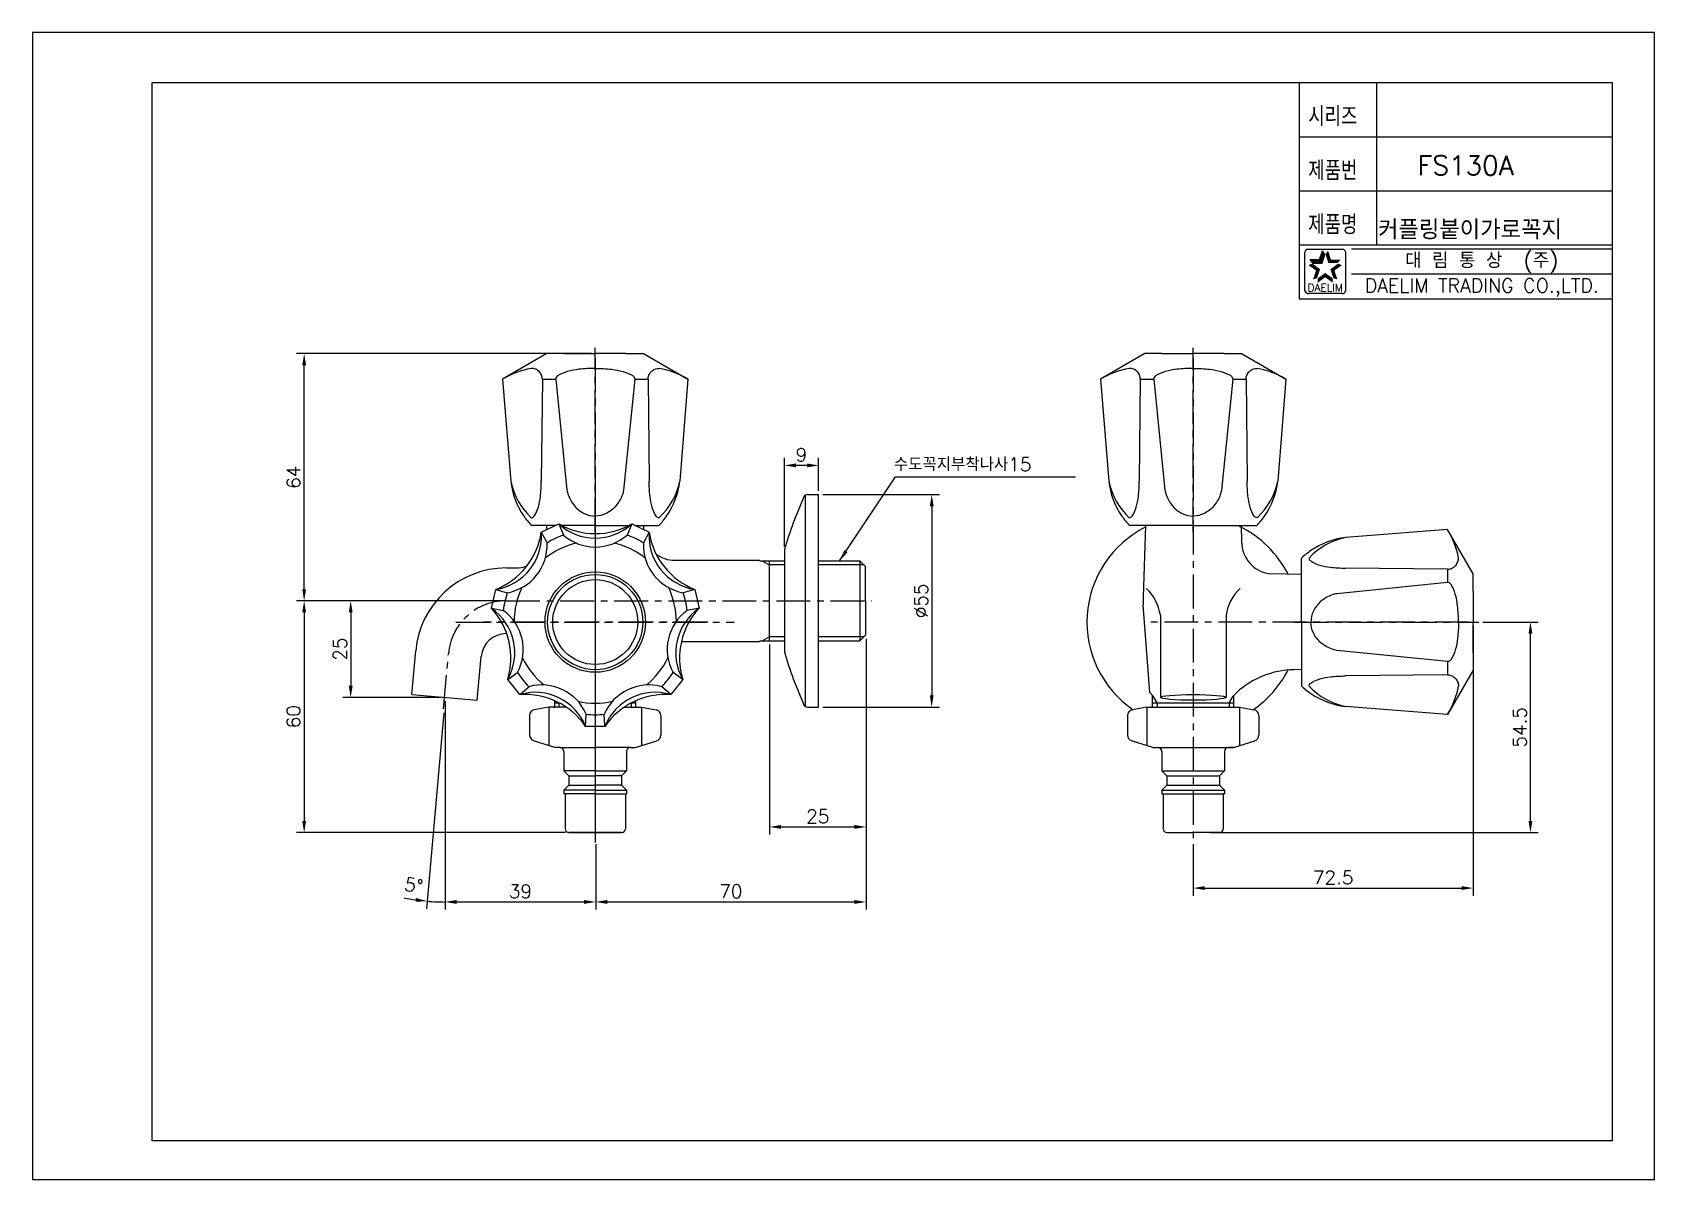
# Model space of a CAD drawing. Extents: x 5784 to 6204, y -603 to -306.
import ezdxf
from ezdxf.enums import TextEntityAlignment as Align

# ---------------------------------------------------------------- set-up
doc = ezdxf.new("R2010")
doc.units = 0
doc.header["$LTSCALE"] = 7
doc.header["$MEASUREMENT"] = 0
doc.linetypes.add('CENTER', pattern=[2, 1.25, -0.25, 0.25, -0.25])
doc.layers.get('0').update_dxf_attribs({"color": 2, "linetype": 'CONTINUOUS'})
for name, color, linetype in [('CL', 1, 'CENTER'), ('D', 2, 'CONTINUOUS'), ('DIM', 2, 'CONTINUOUS'), ('DWG', 7, 'CONTINUOUS'), ('TXT', 4, 'CONTINUOUS')]:
    doc.layers.add(name, color=color, linetype=linetype)
doc.styles.add('GHS', font='ROMANS', dxfattribs={"bigfont": 'GHS'})
doc.styles.add('ROMANS', font='romans')
doc.dimstyles.get("Standard").update_dxf_attribs({"dimtxt": 0.18, "dimasz": 0.18, "dimexe": 0.18, "dimexo": 0.0625, "dimgap": 0.09, "dimtad": 0, "dimtih": 1, "dimtoh": 1, "dimdec": 4, "dimzin": 0, "dimdsep": 46, "dimtxsty": 'Standard', "dimcen": 0.09, "dimadec": 0, "dimazin": 0, "dimtfac": 1, "dimtdec": 4, "dimtofl": 0, "dimtmove": 0, "dimatfit": 3, "dimfxl": 0, "dimtolj": 1, "dimtzin": 0, "dimarcsym": 0})

# ---------------------------------------------------------------- blocks, each defined once
blk = doc.blocks.new('A$C020D7745')
at = {"layer": 'CL'}
for p, q in [((28.89, 58), (28.89, 0)), ((58, 29), (0, 29))]:
    blk.add_line(p, q, dxfattribs=at)
at = {"layer": 'DWG'}
for p, q in [((14.92, 52.24), (19.42, 54.41)), ((14.92, 52.24), (16.41, 49.5)), ((19.42, 54.41), (20.64, 51.54)), ((38.35, 54.41), (37.13, 51.54)), ((38.35, 54.41), (42.85, 52.24)), ((42.85, 52.24), (41.37, 49.5)), ((2.01, 32.57), (3.12, 37.45)), ((3.12, 37.45), (6.12, 36.61)), ((54.65, 37.45), (51.65, 36.61)), ((54.65, 37.45), (55.77, 32.57)), ((2.01, 32.57), (5.08, 32.02)), ((55.77, 32.57), (52.7, 32.02)), ((6.22, 14.12), (8.75, 15.95)), ((9.34, 10.21), (6.22, 14.12)), ((51.55, 14.12), (48.44, 10.21)), ((51.55, 14.12), (49.03, 15.95)), ((9.34, 10.21), (11.68, 12.27)), ((18.55, 9.82), (18.54, 9.84)), ((39.23, 9.82), (39.24, 9.84)), ((39.24, 9.84), (39.24, 9.83)), ((48.44, 10.21), (46.1, 12.27)), ((26.39, 2), (26.54, 5.12)), ((31.39, 2), (31.24, 5.12)), ((31.39, 2), (26.39, 2))]:
    blk.add_line(p, q, dxfattribs=at)
for radius in [13, 12.33, 11]:
    blk.add_circle((28.89, 29), radius, dxfattribs=at)
for centre, radius, start, end in [((0.95, 51.28), 14, 278.9054, 3.9518), ((-3.86, 55.12), 19, 291.5593, 351.2979), ((28.89, 29), 24, 110.0951, 121.3335), ((28.89, 64.73), 14, 227.4768, 312.5232), ((28.89, 70.89), 19, 240.1307, 299.8693), ((28.89, 60.93), 12.5, 228.7252, 311.2748), ((28.89, 29), 24, 58.6665, 69.9049), ((56.82, 51.28), 14, 176.0482, 261.0946), ((61.64, 55.12), 19, 188.7021, 248.4407), ((3.92, 48.91), 12.5, 280.1537, 2.7034), ((28.89, 29), 21, 103.4364, 127.9922), ((28.89, 29), 21, 52.0078, 76.5636), ((53.85, 48.91), 12.5, 177.2966, 259.8463), ((28.89, 29), 21, 154.865, 179.4207), ((28.89, 29), 21, 0.5793, 25.135), ((28.89, 29), 24, 161.5236, 172.7621), ((28.89, 29), 24, 7.2379, 18.4764), ((-5.95, 21.05), 14, 330.334, 55.3803), ((-11.95, 19.68), 19, 342.9878, 42.7264), ((-2.25, 21.89), 12.5, 331.5823, 54.132), ((60.02, 21.89), 12.5, 125.868, 208.4177), ((63.72, 21.05), 14, 124.6197, 209.666), ((69.72, 19.68), 19, 137.2736, 197.0122), ((28.89, 29), 21, 206.2935, 230.8493), ((28.89, 29), 21, 309.1507, 333.7065), ((28.89, 29), 24, 212.9522, 224.1906), ((15.03, 0.23), 12.5, 23.0109, 105.5605), ((42.74, 0.23), 12.5, 74.4395, 156.9891), ((28.89, 29), 24, 315.8094, 327.0478), ((13.38, -3.19), 14, 21.7625, 106.8089), ((10.71, -8.74), 19, 34.4164, 94.155), ((28.89, 29), 21, 257.7221, 282.2779), ((44.39, -3.19), 14, 73.1911, 158.2375), ((47.06, -8.74), 19, 85.845, 145.5836), ((28.89, 29), 24, 264.3808, 275.6192)]:
    blk.add_arc(centre, radius, start, end, dxfattribs=at)
blk = doc.blocks.new('A$C5B513C73')
at = {"layer": 'CL'}
blk.add_line((23.97, 0), (23.97, 47.69), dxfattribs=at)
at = {"layer": 'DWG'}
for p, q in [((11.47, 46.2), (0, 39.57)), ((15.97, 46.2), (11.47, 46.2)), ((15.97, 46.2), (23.97, 46.2)), ((31.97, 46.2), (23.97, 46.2)), ((31.97, 46.2), (36.47, 46.2)), ((36.47, 46.2), (47.94, 39.57)), ((0, 39.57), (2.09, 13.13)), ((10.28, 39.57), (10, 13.13)), ((10.28, 39.57), (13.75, 39.57)), ((13.75, 39.57), (16.63, 10.84)), ((34.2, 39.57), (31.32, 10.84)), ((34.2, 39.57), (37.66, 39.57)), ((37.66, 39.57), (37.94, 13.13)), ((47.94, 39.57), (45.85, 13.13)), ((8.97, 1.7), (7.47, 1.7)), ((23.97, 1.7), (8.97, 1.7)), ((23.97, 1.7), (38.97, 1.7)), ((38.97, 1.7), (40.47, 1.7))]:
    blk.add_line(p, q, dxfattribs=at)
for points in [[(10.28, 39.57, 0.100833), (10.06, 40.64, 0.099431), (9.44, 41.56, 0.09751), (8.51, 42.16, 0.096194), (7.4, 42.38, 0.096194)], [(23.97, 42.38, 0.028281), (19.77, 42.14, 0.038652), (16.74, 41.56, 0.079449), (14.19, 40.4, 0.251629), (13.75, 39.57, 0.251629)], [(23.97, 42.38, -0.028281), (28.18, 42.14, -0.038652), (31.2, 41.56, -0.079449), (33.76, 40.4, -0.251629), (34.2, 39.57, -0.251629)], [(37.66, 39.57, -0.100833), (37.88, 40.64, -0.099431), (38.51, 41.56, -0.09751), (39.44, 42.16, -0.096194), (40.54, 42.38, -0.096194)], [(7.4, 3.7, 0.251035), (8.17, 4.11, 0.079699), (9.24, 6.46, 0.038826), (9.78, 9.26, 0.028417), (10, 13.13, 0.028417)], [(40.54, 3.7, -0.251035), (39.78, 4.11, -0.079699), (38.7, 6.46, -0.038826), (38.16, 9.26, -0.028417), (37.94, 13.13, -0.028417)], [(16.63, 10.84, 0.029583), (16.97, 9.63, 0.091517), (18.6, 6.78, 0.103709), (21.13, 4.81, 0.114356), (23.97, 4.15, 0.114356)], [(31.32, 10.84, -0.029583), (30.97, 9.63, -0.091517), (29.35, 6.78, -0.103709), (26.81, 4.81, -0.114356), (23.97, 4.15, -0.114356)]]:
    blk.add_lwpolyline(points, format="xyb", dxfattribs=at)
for centre, radius, start, end in [((11.65, 19.98), 22.8, 100.7435, 120.7435), ((36.29, 19.98), 22.8, 59.2565, 79.2565), ((19.72, 16.84), 18.01, 191.8589, 226.8589), ((21.96, 15.49), 20, 186.7593, 214.5384), ((28.23, 16.84), 18.01, 313.1411, 348.1411), ((25.99, 15.49), 20, 325.4616, 353.2407), ((21.96, 15.49), 20, 214.5384, 223.6), ((25.99, 15.49), 20, 316.4, 325.4616)]:
    blk.add_arc(centre, radius, start, end, dxfattribs=at)
blk = doc.blocks.new('BORDER')
for p, q in [((1, 1), (0, 1)), ((0, 1), (0, 0)), ((1, 0), (1, 1)), ((0, 0), (1, 0))]:
    blk.add_line(p, q)

msp = doc.modelspace()

# ---------------------------------------------------------------- linework, layer by layer
at = {"color": 7}
for p, q in [((6111.57, -318.78), (6111.57, -374.78)), ((6131.57, -318.78), (6131.57, -360.78)), ((6111.57, -332.78), (6192.57, -332.78)), ((6111.57, -346.78), (6192.57, -346.78)), ((6111.57, -360.78), (6192.57, -360.78)), ((6111.57, -374.78), (6192.57, -374.78))]:
    msp.add_line(p, q, dxfattribs=at)
at = {"color": 2, "linetype": 'Continuous'}
for p, q in [((6113.04, -372.65), (6113.04, -362.65)), ((6113.79, -361.9), (6122.79, -361.9)), ((6123.54, -362.65), (6123.54, -372.65)), ((6125.07, -361.78), (6192.57, -361.78)), ((6125.07, -368.28), (6192.57, -368.28)), ((6122.79, -373.4), (6114.04, -373.4))]:
    msp.add_line(p, q, dxfattribs=at)
at = {"color": 2}
for p, q in [((6115.05, -365.51), (6114.38, -364.6)), ((6114.38, -364.6), (6116.81, -364.6)), ((6116.81, -364.6), (6117.55, -362.29)), ((6117.47, -365.51), (6118.22, -363.21)), ((6118.22, -363.21), (6117.55, -362.29)), ((6115.05, -365.51), (6117.47, -365.51))]:
    msp.add_line(p, q, dxfattribs=at)
for p, q in [((5928.29, -388.94), (5851.92, -388.94)), ((5853.92, -449.94), (5853.92, -391.94)), ((5978.26, -438.96), (5978.26, -415.88)), ((5984.08, -417.88), (5981.26, -417.88)), ((5987.08, -424.44), (5987.08, -415.88)), ((5988.2, -425.44), (6018.41, -425.44)), ((6016.41, -428.44), (6016.41, -477.44)), ((5904.33, -452.94), (5851.92, -452.94)), ((5905.33, -452.94), (5851.92, -452.94)), ((5853.92, -455.94), (5853.92, -509.94)), ((5865.97, -455.94), (5865.97, -474.94)), ((6156.61, -459.44), (6156.61, -529.32)), ((6159.11, -458.44), (6173.43, -458.44)), ((6171.43, -509.94), (6171.43, -461.44)), ((5974.4, -464.29), (5974.4, -513.48)), ((5999.4, -462.79), (5999.4, -532.9)), ((5889.4, -477.94), (5863.97, -477.94)), ((5999.4, -478.29), (5999.4, -513.48)), ((5890.05, -481.92), (5885.61, -532.7)), ((5890.4, -478.94), (5890.4, -532.9)), ((5988.2, -480.44), (6018.41, -480.44)), ((6074.76, -479.33), (6074.76, -480.44)), ((6093.46, -479.33), (6093.46, -480.44)), ((5977.4, -511.48), (5996.4, -511.48)), ((5921.6, -512.94), (5851.92, -512.94)), ((5929.4, -515.94), (5929.4, -532.9)), ((5929.4, -515.94), (5929.4, -532.9)), ((6084.11, -515.94), (6084.11, -529.32)), ((6088.51, -512.94), (6173.43, -512.94)), ((6087.11, -527.32), (6153.61, -527.32)), ((5893.4, -530.9), (5926.4, -530.9)), ((5932.4, -530.9), (5996.4, -530.9))]:
    msp.add_line(p, q)
at = {"color": 2, "linetype": 'Continuous'}
for centre, radius, start, end in [((6113.79, -362.65), 0.75, 90, 180), ((6122.79, -362.65), 0.75, 0, 90), ((6113.92, -372.52), 0.884, 188.1301, 278.1301), ((6122.79, -372.65), 0.75, 270, 0)]:
    msp.add_arc(centre, radius, start, end, dxfattribs=at)
for start, end in [(258.5101, 261.7551), (265, 270)]:
    msp.add_arc((5890.4, -477.94), 52.98, start, end)
at = {"color": 2}
for points in [[(6114.38, -364.6), (6115.05, -365.51), (6116.81, -364.6), (6117.47, -365.51)], [(6116.81, -364.6), (6117.47, -365.51), (6117.55, -362.29), (6118.22, -363.21)], [(6119.03, -362.29), (6118.37, -363.21), (6119.78, -364.6), (6119.12, -365.51)], [(6119.78, -364.6), (6119.12, -365.51), (6122.21, -364.6), (6121.54, -365.51)], [(6115.89, -367.43), (6116.96, -367.08), (6113.92, -366), (6115, -365.65)], [(6115.14, -369.74), (6116.21, -369.39), (6115.89, -367.43), (6116.96, -367.08)], [(6118.29, -369.18), (6118.29, -368.05), (6116.33, -370.6), (6116.33, -369.47)], [(6120.26, -370.6), (6120.26, -369.47), (6118.29, -369.18), (6118.29, -368.05)], [(6122.66, -366), (6121.59, -365.65), (6120.7, -367.43), (6119.63, -367.08)], [(6120.7, -367.43), (6119.63, -367.08), (6121.45, -369.74), (6120.38, -369.39)]]:
    msp.add_solid(points, dxfattribs=at)
for points in [[(5853.42, -391.94), (5854.42, -391.94), (5853.92, -388.94)], [(5981.26, -417.38), (5981.26, -418.38), (5978.26, -417.88)], [(5984.08, -417.38), (5984.08, -418.38), (5987.08, -417.88)], [(6015.91, -428.44), (6016.91, -428.44), (6016.41, -425.44)], [(5853.42, -449.94), (5854.42, -449.94), (5853.92, -452.94)], [(5853.42, -455.94), (5854.42, -455.94), (5853.92, -452.94)], [(5865.47, -455.94), (5866.47, -455.94), (5865.97, -452.94)], [(6170.93, -461.44), (6171.93, -461.44), (6171.43, -458.44)], [(5865.47, -474.94), (5866.47, -474.94), (5865.97, -477.94)], [(6015.91, -477.44), (6016.91, -477.44), (6016.41, -480.44)], [(5853.42, -509.94), (5854.42, -509.94), (5853.92, -512.94)], [(5977.4, -510.98), (5977.4, -511.98), (5974.4, -511.48)], [(5996.4, -510.98), (5996.4, -511.98), (5999.4, -511.48)], [(6170.93, -509.94), (6171.93, -509.94), (6171.43, -512.94)], [(6087.11, -526.82), (6087.11, -527.82), (6084.11, -527.32)], [(6153.61, -526.82), (6153.61, -527.82), (6156.61, -527.32)], [(5882.86, -529.87), (5882.74, -530.86), (5885.78, -530.71)], [(5893.4, -530.4), (5893.4, -531.4), (5890.4, -530.9)], [(5926.4, -530.4), (5926.4, -531.4), (5929.4, -530.9)], [(5932.4, -530.4), (5932.4, -531.4), (5929.4, -530.9)], [(5996.4, -530.4), (5996.4, -531.4), (5999.4, -530.9)]]:
    msp.add_solid(points)
at = {"layer": 'CL'}
for p, q in [((5929.29, -435.13), (5929.29, -387.44)), ((6084.11, -390.16), (6084.11, -514.94)), ((5929.29, -422.44), (5929.29, -494.44)), ((5893.22, -458.44), (5965.22, -458.44)), ((6155.39, -458.44), (6071.67, -458.44)), ((5929.29, -479.43), (5929.29, -515.54))]:
    msp.add_line(p, q, dxfattribs=at)
at = {"layer": 'CL', "linetype": 'CENTER'}
for p, q in [((5929.29, -390.16), (5929.29, -514.94)), ((5906.22, -452.94), (6000.79, -452.94)), ((5890.02, -480.92), (5891.27, -466.63))]:
    msp.add_line(p, q, dxfattribs=at)
msp.add_arc((5906.22, -467.94), 15, 90, 175, dxfattribs=at)
at = {"layer": 'D', "color": 7}
for p, q in [((5983.69, -480.28), (5983.69, -425.6)), ((5984.23, -425.44), (5987.08, -425.44)), ((5987.08, -480.44), (5987.08, -425.44)), ((5978.26, -439.96), (5978.26, -465.91)), ((5971.69, -442.44), (5971.95, -442.59)), ((5971.69, -463.44), (5971.95, -463.29)), ((5918.79, -480.44), (5918.79, -478.79)), ((5939.79, -480.44), (5939.79, -478.79)), ((6073.61, -480.44), (6073.61, -477.45)), ((6094.61, -480.44), (6094.61, -477.45)), ((5984.23, -480.44), (5987.08, -480.44))]:
    msp.add_line(p, q, dxfattribs=at)
at = {"layer": 'D'}
for p, q in [((5972.47, -442.59), (5974.29, -443.64)), ((5978.26, -443.64), (5974.29, -443.64)), ((5998.84, -443.64), (5987.08, -443.64)), ((5972.47, -463.29), (5974.29, -462.24)), ((5978.26, -462.24), (5974.29, -462.24)), ((5998.84, -462.24), (5987.08, -462.24)), ((6074.76, -479.33), (6073.76, -477.6)), ((6074.76, -479.33), (6073.76, -477.6)), ((6093.46, -479.33), (6094.46, -477.6))]:
    msp.add_line(p, q, dxfattribs=at)
at = {"layer": 'D', "color": 1}
msp.add_line((5999.26, -459.94), (5999.29, -459.91), dxfattribs=at)
at = {"layer": 'D', "color": 2}
for p, q in [((5919.94, -480.44), (5919.94, -479.33)), ((5938.64, -480.44), (5938.64, -479.35))]:
    msp.add_line(p, q, dxfattribs=at)
at = {"layer": 'D', "color": 7}
for centre, radius, start, end in [((6074.42, -467.25), 100, 155.652, 163.9974), ((5984.23, -426.44), 1, 90, 155.652), ((5979.26, -439.96), 1, 163.9974, 180), ((5979.26, -465.91), 1, 180, 196.0026), ((6074.42, -438.62), 100, 196.0026, 204.348), ((5984.23, -479.44), 1, 204.348, 270)]:
    msp.add_arc(centre, radius, start, end, dxfattribs=at)
at = {"layer": 'DWG'}
for p, q in [((5916.79, -388.94), (5905.31, -395.56)), ((5921.29, -388.94), (5916.79, -388.94)), ((5921.29, -388.94), (5929.29, -388.94)), ((5937.29, -388.94), (5929.29, -388.94)), ((5937.29, -388.94), (5941.79, -388.94)), ((5941.79, -388.94), (5953.26, -395.56)), ((5905.31, -395.56), (5907.41, -422)), ((5915.6, -395.56), (5915.32, -422)), ((5915.6, -395.56), (5919.06, -395.56)), ((5919.06, -395.56), (5921.94, -424.3)), ((5939.51, -395.56), (5936.63, -424.3)), ((5939.51, -395.56), (5942.98, -395.56)), ((5942.98, -395.56), (5943.25, -422)), ((5953.26, -395.56), (5951.16, -422)), ((5914.29, -433.44), (5912.79, -433.44)), ((5918.97, -433.44), (5914.29, -433.44)), ((5916.73, -434.51), (5916.77, -433.44)), ((5929.29, -433.44), (5920.58, -433.44)), ((5929.29, -433.44), (5937.99, -433.44)), ((5939.6, -433.44), (5944.29, -433.44)), ((5941.89, -434.54), (5941.84, -433.44)), ((5944.29, -433.44), (5945.79, -433.44)), ((6071.74, -433.44), (6071.15, -451.88)), ((6096.5, -433.44), (6096.64, -437.7)), ((5906.22, -444.44), (5908.65, -444.44)), ((5949.89, -442.44), (5971.69, -442.44)), ((5971.95, -442.59), (5978.26, -442.59)), ((5974.29, -442.59), (5974.29, -463.29)), ((5987.08, -442.59), (5997.79, -442.59)), ((5997.79, -442.59), (5997.79, -463.29)), ((5997.79, -442.59), (5999.29, -444.09)), ((5999.29, -452.94), (5999.29, -444.09)), ((6112.11, -446.14), (6103.94, -445.95)), ((5999.29, -452.94), (5999.29, -461.79)), ((6072.86, -476.69), (6071.19, -453.99)), ((6075.61, -456.65), (6075.61, -477.94)), ((6092.61, -456.65), (6092.61, -477.94)), ((5906.22, -461.44), (5906.37, -461.44)), ((5999.29, -461.79), (5997.79, -463.29)), ((5881.82, -477.19), (5882.81, -465.89)), ((5951.62, -463.44), (5971.69, -463.44)), ((5971.95, -463.29), (5978.26, -463.29)), ((5987.08, -463.29), (5997.79, -463.29)), ((5898.75, -478.68), (5899.74, -467.37)), ((6112.11, -470.73), (6109.94, -470.79)), ((5881.82, -477.19), (5898.75, -478.68)), ((6073.76, -477.6), (6072.86, -476.69)), ((6094.46, -477.6), (6095.37, -476.69)), ((5912.29, -482.64), (5912.29, -487.72)), ((5917.29, -480.44), (5913.5, -481.17)), ((5921.76, -480.44), (5917.29, -480.44)), ((5917.29, -480.44), (5917.29, -490.44)), ((5918.44, -480.44), (5918.79, -480.44)), ((5918.79, -479.33), (5919.9, -479.33)), ((5936.82, -480.44), (5941.29, -480.44)), ((5938.67, -479.33), (5939.79, -479.33)), ((5941.29, -480.44), (5945.07, -481.17)), ((5941.29, -480.44), (5941.29, -490.44)), ((5946.29, -482.64), (5946.29, -487.72)), ((6067.11, -482.64), (6067.11, -487.72)), ((6072.11, -480.44), (6068.33, -481.17)), ((6072.11, -480.44), (6096.11, -480.44)), ((6072.11, -480.44), (6072.11, -490.44)), ((6073.26, -480.44), (6073.61, -480.44)), ((6073.61, -479.33), (6094.61, -479.33)), ((6096.11, -480.44), (6096.11, -490.44)), ((6096.11, -480.44), (6099.9, -481.17)), ((6101.11, -482.64), (6101.11, -487.72)), ((5918.82, -490.94), (5913.32, -489.15)), ((5920.19, -490.94), (5918.82, -490.94)), ((5920.19, -490.94), (5929.29, -490.94)), ((5920.19, -490.94), (5920.19, -490.94)), ((5938.39, -490.94), (5929.29, -490.94)), ((5938.39, -490.94), (5939.75, -490.94)), ((5938.39, -490.94), (5938.39, -490.94)), ((5939.75, -490.94), (5945.25, -489.15)), ((6073.65, -490.94), (6068.15, -489.15)), ((6073.65, -490.94), (6094.58, -490.94)), ((6073.65, -490.94), (6075.01, -490.94)), ((6094.58, -490.94), (6093.21, -490.94)), ((6094.58, -490.94), (6100.08, -489.15)), ((5921.19, -491.94), (5921.19, -496.94)), ((5937.39, -491.94), (5937.39, -496.94)), ((6076.01, -491.94), (6076.01, -496.94)), ((6092.21, -491.94), (6092.21, -496.94)), ((5929.29, -496.94), (5921.19, -496.94)), ((5922.49, -498.24), (5921.19, -496.94)), ((5922.49, -498.24), (5922.49, -500.64)), ((5922.49, -498.24), (5929.29, -498.24)), ((5929.29, -496.94), (5937.39, -496.94)), ((5936.09, -498.24), (5929.29, -498.24)), ((5936.09, -498.24), (5937.39, -496.94)), ((5936.09, -498.24), (5936.09, -500.64)), ((6076.01, -496.94), (6092.21, -496.94)), ((6077.31, -498.24), (6076.01, -496.94)), ((6077.31, -498.24), (6090.91, -498.24)), ((6077.31, -498.24), (6077.31, -500.64)), ((6090.91, -498.24), (6092.21, -496.94)), ((6090.91, -498.24), (6090.91, -500.64)), ((5921.19, -501.94), (5922.49, -500.64)), ((5929.29, -501.94), (5921.19, -501.94)), ((5921.19, -501.94), (5921.19, -502.94)), ((5929.29, -502.94), (5921.19, -502.94)), ((5921.49, -502.94), (5921.49, -511.94)), ((5922.49, -500.64), (5929.29, -500.64)), ((5936.09, -500.64), (5929.29, -500.64)), ((5929.29, -501.94), (5937.39, -501.94)), ((5929.29, -502.94), (5937.39, -502.94)), ((5937.39, -501.94), (5936.09, -500.64)), ((5937.09, -502.94), (5937.09, -511.94)), ((5937.39, -501.94), (5937.39, -502.94)), ((6076.01, -501.94), (6077.31, -500.64)), ((6076.01, -501.94), (6092.21, -501.94)), ((6076.01, -501.94), (6076.01, -502.94)), ((6076.01, -502.94), (6092.21, -502.94)), ((6076.01, -502.94), (6076.31, -502.94)), ((6076.31, -502.94), (6076.31, -511.94)), ((6077.31, -500.64), (6090.91, -500.64)), ((6092.21, -501.94), (6090.91, -500.64)), ((6092.21, -502.94), (6091.91, -502.94)), ((6091.91, -502.94), (6091.91, -511.94)), ((6092.21, -501.94), (6092.21, -502.94)), ((5929.29, -512.94), (5922.49, -512.94)), ((5922.49, -512.94), (5929.29, -512.94)), ((5929.29, -512.94), (5936.09, -512.94)), ((5936.09, -512.94), (5929.29, -512.94)), ((6077.31, -512.94), (6084.11, -512.94)), ((6090.91, -512.94), (6084.11, -512.94))]:
    msp.add_line(p, q, dxfattribs=at)
for points in [[(5915.6, -395.56, 0.100833), (5915.38, -394.49, 0.099431), (5914.75, -393.58, 0.09751), (5913.82, -392.97, 0.096194), (5912.72, -392.75, 0.096194)], [(5929.29, -392.75, 0.028281), (5925.08, -392.99, 0.038652), (5922.05, -393.58, 0.079449), (5919.5, -394.73, 0.251629), (5919.06, -395.56, 0.251629)], [(5929.29, -392.75, -0.028281), (5933.49, -392.99, -0.038652), (5936.52, -393.58, -0.079449), (5939.07, -394.73, -0.251629), (5939.51, -395.56, -0.251629)], [(5942.98, -395.56, -0.100833), (5943.19, -394.49, -0.099431), (5943.82, -393.58, -0.09751), (5944.75, -392.97, -0.096194), (5945.85, -392.75, -0.096194)], [(5912.72, -431.44, 0.251035), (5913.48, -431.03, 0.079699), (5914.56, -428.67, 0.038826), (5915.1, -425.88, 0.028417), (5915.32, -422, 0.028417)], [(5945.85, -431.44, -0.251035), (5945.09, -431.03, -0.079699), (5944.01, -428.67, -0.038826), (5943.47, -425.88, -0.028417), (5943.25, -422, -0.028417)], [(5921.94, -424.3, 0.029583), (5922.28, -425.5, 0.091517), (5923.91, -428.35, 0.103709), (5926.44, -430.32, 0.114356), (5929.29, -430.98, 0.114356)], [(5936.63, -424.3, -0.029583), (5936.29, -425.5, -0.091517), (5934.66, -428.35, -0.103709), (5932.13, -430.32, -0.114356), (5929.29, -430.98, -0.114356)]]:
    msp.add_lwpolyline(points, format="xyb", dxfattribs=at)
for centre, radius, start, end in [((5916.97, -415.15), 22.8, 100.7435, 120.7435), ((5941.6, -415.15), 22.8, 59.2565, 79.2565), ((5925.03, -418.3), 18.01, 191.8589, 226.8589), ((5927.27, -419.64), 20, 186.7593, 214.5384), ((5933.54, -418.3), 18.01, 313.1411, 348.1411), ((5931.3, -419.64), 20, 325.4616, 353.2407), ((5927.27, -419.64), 20, 214.5384, 223.6), ((5931.3, -419.64), 20, 316.4, 325.4616), ((6084.11, -458.44), 27.5, 116.7856, 235.5909), ((6084.11, -458.44), 27.5, 26.7386, 64.1279), ((5949.89, -434.44), 8, 232.528, 270), ((6105.09, -437.58), 8.45, 180.833, 262.1999), ((5906.22, -467.94), 23.5, 90, 175), ((5908.65, -436.44), 8, 270, 291.9264), ((6091.14, -452.52), 20, 178.1748, 184.2054), ((6063.77, -458.45), 11.98, 8.6276, 46.8035), ((6104.45, -458.45), 11.98, 133.1965, 171.3724), ((5906.22, -467.94), 6.5, 90, 175), ((6084.11, -458.44), 27.5, 304.4091, 333.1351), ((5913.79, -482.64), 1.5, 101, 180), ((5944.79, -482.64), 1.5, 0, 79), ((6068.61, -482.64), 1.5, 101, 180), ((6099.61, -482.64), 1.5, 0, 79), ((5913.79, -487.72), 1.5, 180, 252), ((5920.19, -491.94), 1, 0, 90), ((5938.39, -491.94), 1, 90, 180), ((5944.79, -487.72), 1.5, 288, 360), ((6068.61, -487.72), 1.5, 180, 252), ((6075.01, -491.94), 1, 0, 90), ((6093.21, -491.94), 1, 90, 180), ((6099.61, -487.72), 1.5, 288, 360), ((5922.49, -511.94), 1, 180, 270), ((5936.09, -511.94), 1, 270, 0), ((6077.31, -511.94), 1, 180, 270), ((6090.91, -511.94), 1, 270, 0)]:
    msp.add_arc(centre, radius, start, end, dxfattribs=at)
at = {"layer": 'DWG', "linetype": 'Continuous'}
msp.add_arc((6110.55, -493.23), 22.45, 91.0073, 132.5572, dxfattribs=at)
at = {"layer": 'DWG'}
msp.add_ellipse((6084.11, -477.94), major_axis=(-8.5, 0), ratio=0.087156, dxfattribs=at)
at = {"layer": 'TXT'}
for p, q in [((5814.57, -592.78), (5814.57, -318.78)), ((5814.57, -318.78), (6192.57, -318.78)), ((6192.57, -318.78), (6192.57, -592.78)), ((6192.57, -592.78), (5814.57, -592.78))]:
    msp.add_line(p, q, dxfattribs=at)

# ---------------------------------------------------------------- block references
at = {"xscale": 420, "yscale": 297, "zscale": 420}
msp.add_blockref('BORDER', (5783.57, -602.78), dxfattribs=at)
for name, p in [('A$C5B513C73', (6060.14, -435.13)), ('A$C020D7745', (5900.4, -487.44))]:
    msp.add_blockref(name, p)
at = {"rotation": 270}
msp.add_blockref('A$C5B513C73', (6110.42, -434.46), dxfattribs=at)

# ---------------------------------------------------------------- texts
at = {"color": 7, "style": 'GHS'}
msp.add_text('FS130A', height=5, dxfattribs=at).set_placement((6154.63, -340.2), align=Align.MIDDLE)
at = {"style": 'GHS'}
msp.add_text('커플링붙이가로꼭지', height=5, dxfattribs=at).set_placement((6131.97, -359.37))
at = {"color": 7, "linetype": 'Continuous'}
for s, height, style, p in [('대 림 통 상  (주)', 4, 'GHS', (6158.83, -365.09)), ('DAELIM TRADING CO.,LTD.', 3.6, 'ROMANS', (6158.83, -371.85))]:
    msp.add_text(s, height=height, dxfattribs=dict(at, style=style)).set_placement(p, align=Align.MIDDLE)
at = {"color": 2, "linetype": 'Continuous', "style": 'ROMANS'}
msp.add_text('DAELIM', height=2, dxfattribs=at).set_placement((6118.29, -372.85), align=Align.CENTER)
at = {"char_height": 3.5, "attachment_point": 5, "style": 'GHS'}
for s, insert in [('\\A1;9', (5982.67, -415.13)), ('\\A1;25', (5986.9, -508.73)), ('\\A1;72.5', (6120.36, -524.57)), ('\\A1;39', (5909.9, -528.15)), ('\\A1;70', (5964.4, -528.15))]:
    msp.add_mtext(s, dxfattribs=dict(at, insert=insert))
for s, insert, rotation in [('\\A1;64', (5851.17, -420.94), 90), ('\\A1;%%C55', (6013.66, -452.94), 90), ('\\A1;25', (5863.22, -465.44), 90), ('\\A1;60', (5851.17, -482.94), 90), ('\\A1;54.5', (6168.68, -485.69), 90), ('\\A1;5%%D', (5882.3, -526.61), 350.5576)]:
    msp.add_mtext(s, dxfattribs=dict(at, insert=insert, rotation=rotation))
at = {"layer": 'D', "style": 'GHS'}
msp.add_text('수도꼭지부착나사15', height=3.5, dxfattribs=at).set_placement((6006.6, -419.34))
at = {"layer": 'DIM', "style": 'GHS', "width": 0.8}
for s, p in [('시리즈', (6113.91, -330.05)), ('제품번', (6113.91, -344.05)), ('제품명', (6113.91, -358.05))]:
    msp.add_text(s, height=5, dxfattribs=at).set_placement(p)

# ---------------------------------------------------------------- leaders
at = {"layer": 'DIM'}
msp.add_leader([(5992.55, -442.59), (6007, -420.82), (6053.64, -420.82)], dimstyle='Standard', override={"dimtxt": 3.5, "dimasz": 3, "dimexe": 2, "dimexo": 1, "dimgap": 1, "dimtih": 0, "dimtoh": 0, "dimtxsty": 'GHS', "dimcen": -0.9, "dimtix": 1, "dimtofl": 1, "dimtmove": 2}, dxfattribs=at)

doc.saveas('drawing.dxf')
